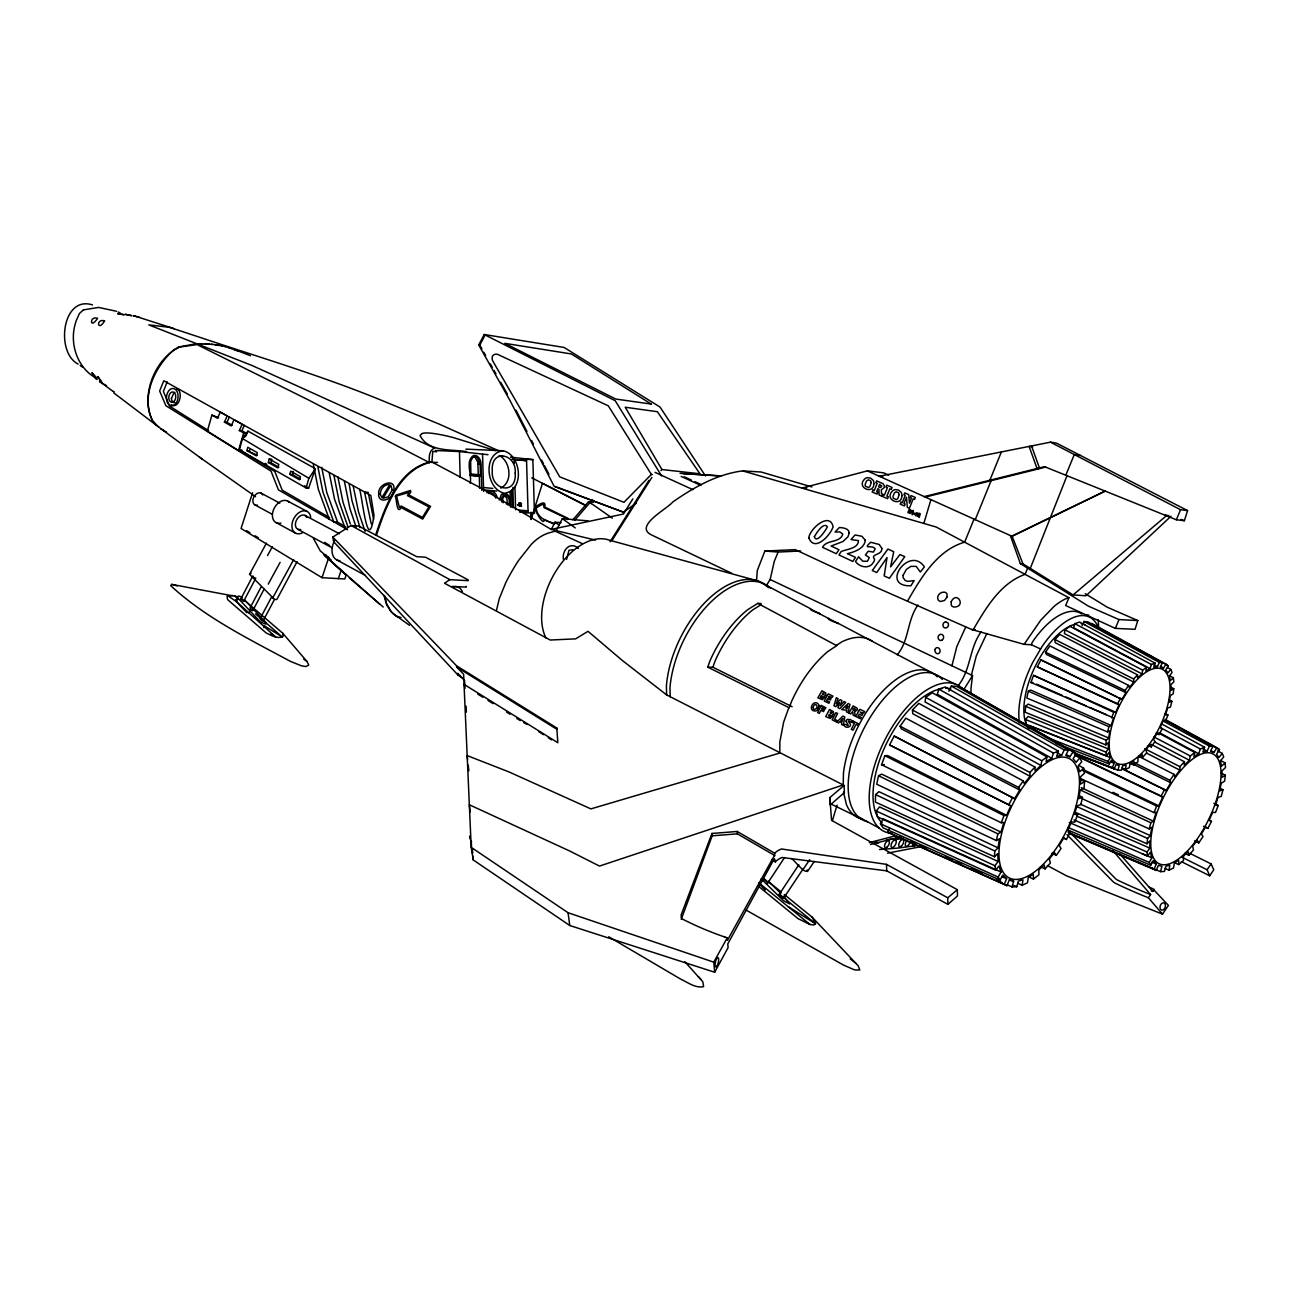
<?xml version="1.0" encoding="UTF-8"?>
<svg xmlns="http://www.w3.org/2000/svg" width="1290" height="1290" viewBox="0 0 1290 1290"><rect width="100%" height="100%" fill="white"/><g stroke="black" fill="none" stroke-linecap="round" stroke-linejoin="round"><path stroke-width="1.5" d="M779.805 752.618L779.837 741.879L783.643 722.142L788.851 707.613M1174.481 862.72L1178.689 864.574L1178.705 860.107L1174.335 862.994L1173.545 867.976L1169.014 870.169L1164.838 868.364M171.441 398.513L173.892 392.837A5.144 3.112 -69.7 0 1 174.795 392.386M1130.895 763.761L1133.829 764.954L1133.862 761.084L1130.056 763.374L1129.331 767.679L1125.38 769.34L1122.461 768.195M844.128 785.417L844.402 792.544L830.228 804.976L829.825 797.591L844.128 785.417L666.64 694.907L622.361 660.496L587.998 631.31L575.663 638.856L550.25 640.034L444.518 583.241L449.871 579.662L468.286 580.661A5.386 1.161 17.3 0 0 466.835 579.162L425.555 557.216L416.686 556.667L358.652 526.062L351.106 525.514L332.804 537.075L333.675 541.752L458.015 675.073L463.029 678.33M1138.78 756.359L1174.045 774.371L1174.803 776.774L1179.882 770.162L1179.963 766.695L1184.365 761.729L1151.309 744.394M1184.365 761.729L1184.301 765.196L1189.412 760.278L1190.331 755.988L1194.798 752.457L1158.694 733.139M994.461 856.77L994.8 850.997L998.073 847.885L878.925 791.673L875.587 794.592L875.378 802.041L994.461 856.77L997.734 853.658L998.121 861.494L994.913 865.751L995.719 870.25L877.571 816.876L876.249 811.007L879.49 806.943L998.121 861.494M884.392 574.566L884.327 576.05L889.407 578.259L904.774 556.651L899.904 554.571L890.584 566.89L893.728 551.749L887.923 549.04L872.298 570.503L876.749 572.567L887.052 557.522L884.392 574.55M998.073 847.885L999.411 838.823L996.348 840.58L876.732 784.256L878.522 775.725L881.699 774.129L1000.959 832.115L1003.894 822.488L1001.25 822.762L881.57 764.76L884.892 755.714L887.649 755.569L1006.587 815.312L1010.844 805.831L889.552 744.943L894.212 736.058L1014.569 798.72L1019.777 790.06L1018.649 787.464L900.081 726.238L905.822 718.159L1023.196 780.901L1024.308 783.514L1030.065 776.274L1029.888 772.484L1034.919 767.05L918.835 703.389L912.433 710L912.788 713.757L1030.065 776.274M499.278 500.069L501.407 494.505A7.127 4.644 83.2 0 1 505.954 494.925L506.938 496.07M1133.781 682.087L1055.139 642.646L1054.962 639.566L1059.816 634.454L1137.506 674.864L1133.7 678.991L1133.781 682.087L1129.395 687.635L1128.621 685.425L1049.915 645.903L1045.513 652.208L1125.154 690.472L1125.928 692.666L1121.929 699.357L1040.949 659.883L1037.289 666.865L1117.608 703.76L1119.043 704.888L1115.705 712.274L1033.58 675.347L1030.904 682.507L1113.56 717.901L1111.19 725.48L1030.71 690.086L1028.356 691.198L1026.792 698.003L1107.61 731.962L1109.916 730.785L1108.707 737.993L1028.146 704.098L1025.631 706.275L1025.244 712.274L1105.836 744.894L1108.304 742.621L1108.384 748.942L1105.933 752.118L1106.401 755.795L1026.356 724.319L1025.598 719.514L1028.065 716.434L1108.384 748.942M766.163 585.87L770.146 579.516L774.306 561.247L778.16 552.056L800.735 550.991M1079.811 778.999L1084.568 781.611L1084.068 787.964L1080.117 790.431L1078.779 798.607L1082.52 797.43L1080.778 804.638L1077.037 805.815L1074.377 814.361L1077.666 814.571L1074.764 822.182L1071.458 822.004L1067.701 830.373L1070.378 831.937L1066.443 839.468L1063.428 837.952M1105.836 744.894L1106.223 740.25L1108.707 737.993M531.093 512.162L530.609 517.306M531.867 512.582L531.206 519.144M1075.57 812.442L1147.052 843.773L1147.568 838.468L1150.358 835.63L1151.841 827.325L1149.277 828.922L1082.31 798.816M1170.611 687.054L1173.755 688.683L1173.239 693.794L1170.288 695.665L1169.127 702.195L1171.884 701.357L1170.449 707.097L1167.692 707.936L1165.531 714.725L1167.934 714.966L1165.612 720.997L1163.209 720.739L1160.226 727.334L1162.145 728.673L1159.065 734.574L1156.066 733.204M951.939 665.801L956.793 646.677L965.71 627.053M1220.759 772.839L1225.323 775.226L1224.645 781.079L1221.179 783.336L1219.743 790.818L1222.968 789.754L1221.243 796.381L1218.002 797.462L1215.438 805.299L1218.244 805.492L1215.519 812.49L1212.697 812.297L1209.214 819.989L1211.455 821.44L1207.859 828.341L1203.538 826.261M971.402 675.041L976.337 655.82L986.882 633.422M770.146 579.516L972.531 675.573L970.999 688.328A67.741 32.347 -64.6 0 0 971.096 694.278M925.672 697.358L925.059 701.953L1040.966 765.438L1041.772 760.761L1046.932 756.891L932.283 692.746L925.672 697.358L1041.772 760.761M1017.826 883.279L1022.18 885.263L1022.954 879.812L1018.39 881.022L1016.778 886.714L1012.005 886.956L1007.683 885.005M1064.992 629.826L1064.411 633.551L1142.005 673.896L1142.666 670.139L1146.552 667.253L1069.942 626.311L1064.992 629.826L1142.666 670.139M329.643 517.661L282.204 490.184L274.802 471.479L241.069 450.726L238.521 450.468L243.665 432.908L246.213 433.182L244.616 437.262M306.101 487.959L308.874 478.3L315.373 468.689L308.616 488.184L306.101 487.959L239.424 449.871L242.439 438.535L247.986 431.15L313.696 467.754M1169.014 870.169L1169.804 865.155L1165.95 866.235L1164.435 871.443L1160.452 871.637L1069.184 832.889M375.745 534.737C384.775 507.583 397.626 470.608 428.699 462.272L437.471 462.417M376.422 535.253C385.613 507.357 399.142 468.947 431.892 461.997L480.154 487.62L551.249 529.416L595.545 540.123M518.967 502.842C525.401 503.713 514.484 502.939 520.289 506.099M1125.38 769.34L1126.106 765.034L1122.719 765.776L1121.381 770.211L1117.882 770.146L1075.973 754.037M1046.932 756.891L1046.126 761.568L1051.721 758.294L1053.462 753.102L1058.38 751.135L945.199 686.957L938.862 689.166L937.298 694.262L1051.721 758.294M496.505 610.267L499.327 598.479L505.89 582.419A136.966 81.98 -62.7 0 1 518.499 560.569L531.335 544.332A42.844 26.348 -63 0 1 549.685 532.706L555.168 531.174L582.354 543.654M1146.552 667.253L1145.875 671.01L1150.051 668.639L1151.406 664.495L1155.066 663.108L1153.712 667.253L1157.404 666.656L1159.388 662.431L1162.435 662.689L1160.452 666.914L1163.515 668.123L1165.983 664.108L1091.759 623.457M566.568 559.376L568.954 550.33L572.825 549.75M1194.798 752.457L1193.879 756.73L1198.668 753.763L1200.393 749.006L1204.586 747.216L1161.403 723.787M996.348 840.58L997.88 833.856L1000.959 832.115M1107.61 731.962L1108.9 726.657L1111.19 725.48M246.954 450.581L247.761 447.275L257.226 452.613L256.404 455.918L246.954 450.581L257.178 455.193M249.47 450.823L249.712 449.839M269.239 458.966L268.368 462.513L277.898 467.947L278.801 464.4L269.239 458.966L271.755 459.224M278.834 467.286L270.884 462.755L271.593 459.869M289.847 474.317L290.685 471.173L300.393 476.671L299.522 479.832L289.847 474.317L292.378 474.559L300.425 479.154M292.378 474.559L293.201 471.398M1149.277 828.922L1150.841 822.762L1153.405 821.182L1156.227 812.378L1154.082 812.619L1079.907 778.241M1012.005 886.956L1013.634 881.247L1009.296 879.312M1160.452 871.637L1161.967 866.396L1158.356 865.332L1156.243 870.427L1069.636 833.663M923.833 523.434L930.912 499.698M1117.882 770.146L1119.236 765.696L1116.043 764.551L1114.173 768.856L1074.941 753.763M518.725 505.406L519.435 503.165M519.015 505.535L519.725 503.293M519.338 505.664L520.047 503.423M519.676 505.777L520.386 503.535M520.709 503.632L520.015 505.874L521.612 506.228L520.402 505.39M521.015 503.697L520.596 505.68M521.257 503.729L520.547 505.97L521.466 503.551M1155.066 663.108L1079.537 622.038L1074.844 623.65L1073.57 627.73L1150.051 668.639M1085.229 593.69L1107.433 607.3L1137.796 620.554L1135.055 629.294L1115.35 628.391L1065.669 605.542L1068.91 597.705L936.185 527.029L742.669 470.898C716.901 474.14 693.649 487.459 672.687 502.052C667.349 508.841 633.422 526.159 651.514 534.931L731.511 573.195M531.061 519.548L542.461 483.347L586.176 505.954M924.14 496.618L1044.513 466.657L1176.367 519.773L1184.381 520.709L1187.574 510.582L1056.365 443.067L1050.463 442.164L879.232 476.252L882.844 476.687M252.614 492.699L241.053 528.481L322.032 577.694L344.833 578.968L346.059 575.308M322.032 577.694L328.773 557.361M338.335 578.71L341.399 569.519M1058.38 751.135L1056.639 756.327L1061.638 755.327L1064.218 749.974L1068.346 750.103L1065.782 755.44L1069.958 756.73L1073.199 751.619L1076.312 753.715L1073.087 758.794L1076.118 762.342L1079.827 757.843L1075.005 755.101M757.778 603.365L836.71 645.661L828.083 651.337A82.673 42.86 -63.2 0 0 791.351 701.953L789.254 707.807L707.742 667.124L709.935 660.915A84.221 45.876 -63.2 0 1 747.829 609.59L757.778 603.365L761.1 603.526M707.742 667.124L712.886 667.22L715.063 661.028A84.011 45.65 -63.2 0 1 752.844 609.831L761.1 604.655M1204.586 747.216L1202.861 751.973L1207.085 751.054L1209.504 746.168L1212.955 746.297L1210.536 751.167L1213.987 752.36L1216.954 747.7L1164.918 719.288M1001.25 822.762L1003.959 815.57L1006.587 815.312M724.916 937.072L727.238 937.862L727.447 940.265L772.904 858.221A18.995 12.916 -0.2 0 1 774.371 856.157L774.71 853.238L737.219 831.47L711.967 833.453L681.233 914.626L681.152 917.367A5.74 4.015 -2.5 0 0 683.184 919.448A279.14 181.084 0.6 0 0 724.916 937.072M711.967 833.453L712.177 835.807L681.249 919.319M1111.625 717.933L1113.77 712.306L1115.705 712.274M1154.082 812.619L1156.63 806.04L1158.759 805.831L1162.677 797.156L1161.161 796.027L1074.586 754.602M1001.379 451.935L989.849 480.267L991.123 480.67L975.272 519.628L973.982 519.241L964.662 542.171C937.153 550.072 920.979 577.872 907.483 601.204M1156.243 870.427L1154.115 869.121L1156.227 864.01L1153.244 860.591L1150.712 865.235L1068.168 830.131M1115.35 628.391L1119.011 619.571L1137.796 620.554M1176.367 519.773L1180.56 509.727L1187.574 510.582M1013.634 881.247L1009.248 880.135L1006.91 885.698L1004.281 884.295L1006.619 878.716L1002.862 875.007L999.992 880.102L883.086 827.777L880.457 823.778L883.311 818.892L1001.04 872.008L998.17 877.103L999.992 880.102M1006.91 885.698L891.503 834.066L887.826 832.115L889.342 828.519M218.639 417.734L211.915 415.09L207.335 431.15L238.521 450.468M243.665 432.908L239.343 430.489L242.149 424.297L234.006 419.766L231.216 425.942L224.412 422.12L227.185 415.96L220.267 412.107L217.494 418.234L211.915 415.09M224.412 422.12L226.943 422.41L229.394 416.912M239.343 430.489L241.875 430.763L244.31 425.329M245.906 435.956L247.986 431.15M1114.173 768.856L1112.303 767.582L1114.173 763.277L1111.512 760.084L1109.271 763.954L1055.736 743.282M1040.627 648.983L1031.323 644.726L1024.067 644.355L971.693 629.504L876.571 587.579L795.253 549.653L764.889 551.04L757.311 570.454L756.488 581.306M1082.133 625.65L1084.052 621.49L1088.002 621.925L1159.307 660.996M948.892 691.263L951.327 686.07L956.745 686.409L1068.346 750.103M167.216 381.824L163.395 391.434L169.603 406.14L208.609 430.634M551.362 529.271L555.023 522.176L560.973 522.676M556.28 530.384L562.343 518.677L588.095 520.854M506.293 504.116L506.793 503.148A4.725 3.096 83.2 0 0 506.647 498.327L505.39 496.44A5.176 3.37 83.2 0 0 503.713 495.65M509.324 505.599L510.308 499.294L508.083 495.054A7.127 4.644 83.2 0 0 503.519 494.634L501.504 498.488L501.616 501.939M1117.608 703.76L1120.51 698.212M1161.161 796.027L1164.564 789.512L1121.752 768.292M1161 788.174L1166.079 790.657L1170.756 782.756L1169.998 780.353L1134.426 762.745M243.1 600.156L243.649 601.398L240.795 599.028L252.824 575.921L253.485 577.017M243.794 601.027L255.791 578.162M1008.877 804.621L1012.602 797.478M249.97 608.122L261.08 586.998M836.726 722.061L837.436 720.707L834.582 719.288L837.629 713.499L835.92 712.66L832.147 719.804L838.532 722.964L839.726 721.707L841.886 722.787L841.532 724.464L843.321 725.335L844.773 717.014L842.886 716.095L836.807 722.11M973.095 629.907C985.737 608.332 1000.314 583.112 1025.115 574.34L1027.63 568.181L1030.275 568.39L1067.04 475.655L1065.798 475.22L1074.296 454.531L1080.407 455.435M252.921 610.38L264.047 589.24M260.257 618.41L271.448 597.238M263.225 620.667L274.431 599.511L276.866 599.463L297.071 561.666M555.264 486.524L624.134 512.436L554.184 486.411L510.324 401.125L478.703 344.93L484.234 334.513L564.053 347.445L660.045 407.06L705.485 475.946M481.928 348.881L479.783 345.107L484.572 336.11M274.496 599.382L249.55 574.308L266.45 543.122M246.874 612.766L236.36 601.591L238.134 598.318C235.699 594.674 241.23 596.206 242.472 597.899M267.546 555.555L272.303 546.799M249.099 613.089L250.728 608.38M268.239 584.096L280.107 562.375M332.804 537.075L456.563 665.801L556.796 728.012L557.828 742.718L464.029 684.345L471.221 847.369L473.22 859.93L569.777 925.511L714.676 972.241L728.092 947.634L727.77 943.941L773.097 860.881A18.979 12.932 -2.3 0 1 774.548 858.785L775.322 861.881L771.92 859.962M272.48 598.302L293.636 559.699M1150.712 865.235L1149.309 862.462L1151.857 857.802L1150.325 852.271L1147.552 856.141L1142.053 853.754M714.676 972.241L713.757 962.163L727.238 937.862M1024.018 644.436L1040.675 620.264L1054.043 606.445A70.837 32.992 -64.8 0 1 1065.992 598.673L1068.91 597.705M1109.271 763.954L1108.013 761.439L1110.271 757.569L1108.868 752.618L1106.401 755.795M981.061 631.923C969.032 648.418 970.967 670.639 957.664 686.248M1028.968 728.753L1030.468 726.222L1110.271 757.569M917.916 605.026C907.047 620.135 909.24 640.501 897.292 654.788M972.531 675.573L963.936 689.376M791.496 858.543C793.157 858.769 806.089 876.039 807.137 869.944M1165.983 664.108L1168.24 665.914L1165.773 669.913L1167.934 672.896L1170.739 669.365L1167.563 667.639M632.826 498.891L623.425 514.033L551.249 529.416M648.935 480.364L610.057 541.8M651.885 477.397L612.008 540.494M574.647 520.37L592.545 499.601M1216.954 747.7L1219.485 749.619L1216.518 754.279L1218.921 757.536L1222.275 753.408L1217.647 750.909M534.769 507.147C534.076 509.211 544.025 527.546 544.316 519.499L553.845 524.03M767.26 883.795L784.562 857.544M803.267 868.621L783.578 898.275L782.369 897.824L779.192 894.405L798.832 864.751M1194.492 840.935L1198.765 842.918L1203.006 836.565L1201.458 833.937L1205.618 826.89L1207.859 828.341M1169.998 780.353L1174.045 774.371M802.993 869.589L809.717 859.656M807.443 871.556L814.216 861.575M1211.084 863.897L1213.777 869.734L1209.681 875.781L1207.118 869.75L1211.084 863.897L1189.751 853.303M1148.277 745.652L1151.244 746.958L1154.905 741.573L1153.582 739.235L1157.146 733.252L1159.065 734.574M1047.303 865.542L1066.54 875.829L1162.484 914.142L1168.418 905.419L1152.68 888.633A254.646 68.402 35.2 0 1 1149.374 887.198M1051.882 853.19L1056.333 855.383L1061.073 848.449L1059.171 845.595L1063.766 837.919L1066.443 839.468M1162.484 914.142L1148.406 897.792L1150.599 894.583L1112.819 850.61M1151.261 890.713L1152.792 891.374L1154.211 889.278M1125.154 690.472L1128.621 685.425M1018.649 787.464L1023.196 780.901M1147.552 856.141L1147.068 852.013L1149.841 848.127L1149.841 840.935L1147.052 843.773M593.577 502.229L588.53 501.762L572.792 519.886M995.719 870.25L998.928 866.009L1001.04 872.008M236.989 596.641L171.699 584.386L170.715 585.66C205.497 617.829 249.035 639.034 290.379 661.351L301.602 665.882L305.827 666.511L308.745 665.14L306.956 661.431L282.752 633.229L244.181 600.076M536.237 507.712C536.624 518.032 547.75 522.031 555.2 523.466M1184.591 853.351L1188.832 855.27L1193.476 849.917L1192.686 846.256L1197.217 840.29L1198.765 842.918M1139.683 756.069L1142.634 757.311L1146.665 752.844L1146.004 749.635L1149.922 744.62L1151.244 746.958M1042.159 867.493L1045.11 868.896L1050.366 863.042L1049.334 859.059L1054.414 852.545L1056.333 855.383M775.322 861.881L775.419 861.768A19.366 13.222 -2.3 0 1 781.998 857.479L886.714 870.847L947.892 904.355L957.454 896.002L957.341 889.681L831.566 820.375L829.825 797.591M507.744 504.954L508.905 503.293A4.741 3.096 83.2 0 0 508.76 498.456L507.502 496.569A5.176 3.37 83.2 0 0 504.197 496.263L503.035 497.924A4.741 3.096 83.2 0 0 503.165 502.778M774.71 853.238L774.806 853.125A19.431 13.19 -0.2 0 1 781.418 848.981L886.472 864.365L947.763 897.808L947.892 904.355M487.007 492.877C490.474 487.878 496.779 492.957 497.053 497.65M660.98 470.528L661.931 469.544L699.954 473.785L657.352 411.704L625.231 407.237L661.931 469.544M651.369 474.43L623.941 502.31L559.731 476.849L492.732 360.926A7.692 6.514 -46.3 0 1 492.506 356.04A4.402 3.725 -46.5 0 1 497.714 354.411L608.3 405.818L651.369 474.43L652.418 474.543M421.653 433.908L420.056 435.488C428.506 452.306 451.065 449.113 466.625 451.613M1170.998 516.21L1085.986 595.754L1073.103 594.932L1022.938 563.843L1020.358 563.633L1010.425 535.785L1012.166 536.301L1105.304 491.038L1011.699 536.156L867.364 470.866L802.396 487.975L806.718 487.926M1170.159 676.089L1173.384 677.798L1170.401 680.604L1169.304 676.008L1172.094 672.493L1170.739 669.365M1220.421 760.374L1225.097 762.874L1221.582 766.163L1220.405 761.003L1223.742 756.891L1222.275 753.408M1078.811 765.405L1083.681 768.147L1079.73 771.743L1078.069 766.131L1081.778 761.632L1079.827 757.843M1073.103 594.932L1166.466 515.678L1164.838 515.129L1168.869 515.597M947.763 897.808L957.341 889.681M232.49 595.448L227.04 596.335L227.556 599.576L266.175 632.955C271.142 635.277 277.721 639.437 283.091 636.389L282.752 633.229M1178.689 864.574L1183.43 860.64L1183.462 856.173L1188.042 851.61L1188.832 855.27M779.192 894.405L780.95 895.26M1029.081 877.055L1033.467 879.087L1038.934 874.765L1038.805 869.912L1044.062 864.929L1045.11 868.896M763.728 878.877L767.856 882.892L767.437 881.828M1133.829 764.954L1137.941 761.745L1137.99 757.875L1141.973 754.102L1142.634 757.311M1040.966 765.438L1035.096 770.823L1034.919 767.05M1142.005 673.896L1137.57 677.96L1137.506 674.864M263.886 627.633L263.773 625.424L282.317 637.018L262.499 619.797M623.07 512.34L636.212 503.213M174.021 349.622C155.445 366.005 140.965 395.046 151.898 419.379M836.323 645.452L841.854 641.823A82.673 42.876 -63.2 0 1 872.169 641.066M1225.323 775.226L1221.84 777.483L1221.985 770.872L1225.5 767.582L1225.097 762.874M1173.755 688.683L1170.804 690.553L1170.836 684.748L1173.803 681.959L1173.384 677.798M1084.568 781.611L1080.617 784.078L1080.456 776.87L1084.406 773.258L1083.681 768.147M174.102 349.574L178.23 347.558M538.059 506.728L543.348 503.922L544.074 507.696L567.116 518.58L567.132 519.612M536.43 507.599L537.64 506.954M500.875 488.072C512.856 482.105 510.598 462.175 499.94 455.854M535.108 506.954C538.623 505.051 546.267 498.924 544.832 507.035L568.132 518.451M528.207 512.194L525.74 512.727L522.353 511.163M83.398 309.906L79.432 313.47L76.029 321.178A51.632 36.41 62.6 0 0 75.691 322.339A56.244 39.651 62.7 0 0 75.352 323.58C69.37 343.108 76.997 367.15 95.105 377.535M1022.18 885.263L1027.485 882.844L1028.259 877.41L1033.322 874.233L1033.467 879.087M895.437 840.467L895.857 840.29A4.176 2.016 -62.3 0 1 893.615 846.966A4.176 2.016 -62.3 0 1 891.374 843.902A4.176 2.016 -62.3 0 1 895.937 840.37M818.65 613.008L820.182 614.056L810.346 608.912A5.499 0.984 21.3 0 0 812.394 610.638A5.499 0.984 21.3 0 0 817.505 612.685L838.323 623.602L836.758 622.699A5.531 0.984 21.4 0 1 830.454 620.361A5.531 0.984 21.4 0 1 828.664 618.442L828.954 618.442M83.415 309.906L98.556 307.423L116.439 311.261M177.681 347.333L202.482 343.833M178.73 346.994L180.423 346.945M179.294 347.22C155.171 358.507 140.255 395.417 152.059 419.637M780.337 752.892L590.901 808.894L509.002 771.936L467.174 755.585L467.593 759.391M898.163 839.161L900.501 838.29L893.986 839.468M870.524 844.434L901.13 836.694M925.446 497.021L1045.755 467.077L1044.513 466.657M179.778 346.752L195.032 343.978L209.206 344.091M886.359 840L893.196 838.774M893.809 840.225L895.341 839.887M900.565 839L903.581 838.339M240.875 598.899L241.988 599.253M919.577 846.933L887.52 853.158M876.894 841.773L875.136 842.015M915.981 845.627L899.823 847.852A52.406 4.08 -11.3 0 1 894.663 848.352L879.49 849.513M236.57 599.205L235.683 599.866L236.36 601.591L275.641 636.921L271.013 633.761M452.516 586.966L455.66 586.579A17.06 10.836 -61.7 0 1 462.304 591.642M503.197 450.774C482.525 453 485.846 489.426 504.422 493.199C524.837 490.635 521.515 454.822 503.197 450.774L465.884 449.13M712.177 835.807L737.412 833.84L774.871 855.609M742.669 470.898L761.1 471.995L811.91 486.943M874.668 843.241L878.683 842.951M895.566 837.178L901.565 836.758M881.57 764.76L884.343 764.599M1030.904 682.507L1032.919 682.523M204.965 343.672L212.495 344.462M134.434 315.921L174.118 328.692M971.693 629.504L975.288 629.665M435.44 450.484L459.466 451.565L487.975 454.693M522.901 459.143L532.851 459.611L534.463 513.372L519.628 512.098M525.933 510.695L528.045 510.824L526.562 460.724L512.033 459.272M478.01 464.094L480.138 464.19L480.428 474.881L478.316 474.768L477.8 462.207L475.446 457.789A7.369 4.87 82.4 0 0 473.043 456.612M452.29 586.402L466.271 587.127A5.386 1.177 17.3 0 0 465.996 586.353M469.721 475.284L481.428 476.349L469.915 475.204M1084.858 614.927L1088.824 615.137M683.071 473.656L721.175 475.946L680.088 473.333M345.768 526.852L337.593 522.192L333.788 521.902L322.935 492.103L317.904 466.883M764.889 551.04L778.16 552.056M518.822 510.082L528.045 510.824M368.327 492.409L364.538 492.087L371.262 523.901M485.185 490.023L496.682 491.103M483.492 487.523L492.861 488.41M268.368 462.513L270.884 462.755M239.424 449.871L241.939 450.113M470.64 473.994L480.428 474.881M211.576 344.204L218.994 345.365M526.562 460.724L514.146 459.369L514.259 463.255M436.697 451.79L432.779 451.371L431.892 461.997M498.94 455.886L502.842 456.321M510.647 457.176L532.851 459.611M251.082 573.292L249.55 574.308M215.124 344.753L222.203 345.93M867.364 470.866L883.65 472.866L888.729 475.155M1032.661 446.937L1029.114 446.421L1037.031 468.512L1038.466 468.899M478.703 344.93L479.783 345.107M221.574 345.704L225.347 346.639M519.096 505.083L517.484 504.729L519.757 505.954M399.739 617.297L401.013 617.587M139.562 317.388L133.37 315.695L134.676 316.115M400.432 617.765L396.433 616.104M171.699 584.386L177.23 585.886M1040.853 468.302L1039.418 467.915L1031.532 445.937M758.101 581.016L608.799 539.994A60.549 36.378 -63 0 0 556.522 570.18A60.549 36.378 -63 0 0 546.089 638.195M224.718 346.413L231.7 348.574M1031.323 644.726L1032.322 642.162A68.515 31.863 -64.6 0 1 1081.778 613.976M198.289 345.22L308.794 400.126L429.473 462.642C428.812 457.628 428.941 449.984 434.714 448.098L251.969 365.473L148.818 324.887L169.458 327.305L200.917 337.69C262.37 358.249 324.596 376.712 384.565 401.577L439.051 424.039L497.875 450.42M176.537 388.887C184.196 391.225 178.762 410.188 171.248 404.576M227.814 347.268L234.667 349.735M113.31 391.467L114.294 391.805M471.221 847.369L568.051 912.723L713.757 962.163M495.683 450.678L453.209 437.552A39.232 6.16 16.4 0 0 421.556 433.892M1110.206 761.745L1114.173 763.277M237.408 350.686L250.518 355.75M1112.303 767.582L1072.699 752.28M92.493 304.924C62.017 295.007 55.277 352.541 78.142 364.103M1108.013 761.439L1044.884 736.574M1150.599 894.583L1149.035 893.954A254.646 74.24 34.7 0 1 1118.108 880.377A4.644 1.242 34.2 0 1 1116.011 879.151L1070.555 832.905M1148.406 897.792L1146.858 897.163A254.743 73.901 34.7 0 1 1115.931 883.553A4.708 1.258 34.3 0 1 1113.415 882.021L1066.943 834.662M1105.933 752.118L1025.598 719.514M1181.092 519.386L1184.381 520.709M1106.223 740.25L1025.631 706.275M1152.002 862.22L1156.227 864.01M1154.115 869.121L1068.217 832.55M1151.857 857.802L1069.233 822.472M1149.309 862.462L1068.136 827.487M1108.9 726.657L1028.356 691.198M578.355 548.347C569.729 540.687 561.618 551.088 563.488 559.618M1149.841 848.127L1076.747 816.119M1147.068 852.013L1073.957 819.892M1119.011 619.571L1088.47 606.187L1020.358 563.633M1036.596 684.135L1062.251 695.375M1065.927 696.987L1071.426 699.39M1075.086 701.002L1086.083 705.824M1089.76 707.42L1106.256 714.66M1150.358 835.63L1080.714 804.299M1147.568 838.468L1076.054 806.202M233.796 349.413L237.553 351.041M1002.201 876.732L1006.619 878.716M910.176 841.402L915.69 843.87M919.367 845.514L926.72 848.804M945.119 857.044L952.488 860.333M956.164 861.978L961.679 864.445M970.886 868.557L981.932 873.491M996.638 880.07L1002.169 882.537M1113.77 712.306L1033.58 675.347M1013.892 885.424L1016.778 886.714M887.826 832.115L1004.281 884.295M998.17 877.103L880.457 823.778M684.2 476.8L691.359 480.057M694.939 481.686L700.309 484.121M681.185 476.462L700.889 485.427M655.03 472.35L692.794 489.62M1153.405 821.182L1081.23 787.69M1150.841 822.762L1080.407 790.028M994.913 865.751L876.249 811.007M120.18 312.938L118.116 311.97M1112.947 792.318L1118.382 794.834M994.8 850.997L875.587 794.592M1118.382 697.697L1121.929 699.357M1158.759 805.831L1083.229 769.566M1156.63 806.04L1082.826 770.582M1119.043 704.888L1037.289 666.865M1164.902 713.531L1167.934 714.966M1076.215 755.763L1162.677 797.156M1208.569 820.053L1211.455 821.44M997.88 833.856L878.522 775.725M933.492 673.654L954.745 683.845M1116.576 696.81L1040.949 659.883M166.571 432.15L163.282 430.231M829.938 803.509L862.349 819.215A81.464 40.571 -63.2 0 1 846.401 804.492L843.499 792.092L844.402 792.544M1125.928 692.666L1046.383 654.417L1045.513 652.208M1003.959 815.57L884.892 755.714M1213.858 803.331L1218.244 805.492M1131.652 763.374L1170.756 782.756M531.77 477.864L585.789 505.309M1168.805 699.809L1171.884 701.357M1123.316 769.453L1159.21 787.287M1181.914 857.205L1207.118 869.75M1054.962 639.566L1133.7 678.991M1181.318 861.623L1209.681 875.781M712.886 667.22L792.108 706.71M1067.362 830.421L1070.378 831.937M484.234 334.513L615.217 400.722L661.544 475.865M1014.569 798.72L894.212 736.058M1144.778 748.732L1179.963 766.695M1220.001 788.238L1222.968 789.754M1146.552 753.102L1179.882 770.162M1010.844 805.831L889.552 744.943M1050.463 442.164L1180.56 509.727M1074.618 812.99L1077.666 814.571M1153.841 736.88L1190.331 755.988M1154.744 742.056L1189.412 760.278M1019.777 790.06L901.388 728.882L900.081 726.238M761.535 582.838L810.636 608.767M837.129 622.764L928.316 670.913M912.433 710L1029.888 772.484M287.428 500.972L306.972 511.372M1074.844 623.65L1151.406 664.495M304.924 515.387L339.367 533.754M1160.903 727.882L1200.393 749.006M1159.226 732.607L1198.668 753.763M1079.408 795.769L1082.52 797.43M113.052 391.354L99.459 381.437L102.12 383.114M261.064 493.135L279.817 503.148M858.269 816.828L879.07 827.97M255.017 504.971L272.029 514.162M297.845 529.287L332.175 547.847M1162.903 720.9L1209.504 746.168M276.334 522.724L295.797 533.286M1084.052 621.49L1159.388 662.431M1166.112 720.546L1180.06 728.14M1183.543 730.043L1219.485 749.619M1212.955 746.297L1166.079 720.707M337.061 560.053L365.312 575.421M1165.096 664.189L1168.24 665.914M1094.742 625.795L1163.338 663.221M1210.939 750.699L1213.987 752.36M1202.554 748.587L1207.085 751.054M1160.355 666.398L1163.515 668.123M1154.292 664.947L1157.404 666.656M351.106 525.514L449.871 579.662M938.862 689.166L1053.462 753.102M241.875 430.763L246.213 433.182M226.943 422.41L232.055 425.265M242.439 438.535L308.874 478.3M163.991 430.715L160.782 428.619M951.327 686.07L1064.218 749.974M746.055 910.079L843.789 965.226L854.448 969.854L859.785 970.048L858.205 965.775L812.12 917.158L784.288 894.518M523.659 722.529L527.062 724.464M1073.199 751.619L961.921 688.15L1071.539 750.99M1073.135 751.893L1076.312 753.715M1056.913 752.618L1061.638 755.327M347.542 529.755L278.43 489.861L271.013 471.124L165.862 405.705L159.654 390.999L163.766 380.76L370.811 495.473L374.019 515.484C368.101 555.313 362.538 499.601 359.717 489.474M254.952 578.146L253.824 577.356M261.386 618.878C258.194 617.329 263.192 622.78 263.015 620.442M1066.782 754.908L1069.958 756.73M304.359 485.75L308.616 488.184M265.256 463.368L266.772 464.239M82.608 367.118L80.174 365.57M330.982 559.796L320.259 550.894L313.276 538.14M608.719 936.766L680.427 978.965C687.57 982.287 695.391 988.43 703.614 986.64L702.873 981.851L684.748 961.582M106.554 385.678L103.845 384.114M395.433 615.507L397.062 616.556M246.535 530.658L249.938 532.689M255.033 535.753L258.435 537.801M456.563 665.801L456.773 667.107L556.974 729.35L556.796 728.012M477.8 694.117L482.895 697.293M487.991 700.47L493.086 703.647M506.664 712.112L510.05 714.225M516.838 718.466L520.241 720.578M788.351 906.725L815.57 923.801L813.813 924.995L809.927 924.446L798.091 918.674L757.81 885.73M764.357 879.103L765.373 879.812M538.639 731.543L543.477 734.671M548.315 737.799L551.556 739.88M113.794 392.918L161.476 429.119M324.725 542.348L329.74 545.589M850.175 958.857L856.173 963.549M805.041 921.205L809.927 924.446L758.826 882.763M511.34 456.805L513.549 458.531M255.533 496.65L199.547 457.208M227.798 595.69L236.36 601.591M590.481 502.906L612.347 518.161M409.494 625.295L392.837 613.411M588.53 501.762L591.207 503.616M303.763 659.19L306.956 661.431M562.343 518.677L575.227 527.916M555.023 522.176L559.038 525.062M395.208 615.282L391.225 611.815M383.227 607.026L349.364 577.888M161.202 428.957L202.256 459.192M159.041 427.345L153.526 422.233M1164.564 789.512L1166.079 790.657M768.84 881.957L781.208 892.003M782.982 897.082L815.57 923.801L812.12 917.158M250.889 609.815L252.775 610.75L252.195 609.509M156.703 425.41L151.607 419.331M379.792 604.252L325.274 555.99M234.651 595.916L237.634 598.479M255.517 613.895L259.983 617.749M323.5 554.426L346.252 575.227L324.37 555.151M765.938 880.296L767.002 881.328M781.514 895.744L782.595 896.792M768.308 881.247L780.869 893.502M783.675 896.227L789.754 903.984L783.562 900.743L761.197 878.893M761.116 885.908L765.309 890.003M456.773 667.107L463.578 674.17L464.223 685.651L464.029 684.345M698.358 976.611L700.986 979.384M244.519 599.866L265.579 622.151L265.998 624.134L260.499 622.038L238.134 598.318M390.418 610.944L392.628 613.105M1119.865 853.996L1152.792 891.374M390.386 610.46L386.419 603.156L384.63 595.641M783.03 897.292L783.578 898.275M391.08 611.412L386.678 604.978L383.952 595.222M326.128 554.942L326.757 556.006M483.798 352.202L485.653 355.54M490.329 363.844L492.2 367.166M494.07 370.488L495.957 373.842M500.697 382.243L507.309 394.014M544.412 465.48L548.943 474.252M515.984 410.188L526.997 431.602M531.577 440.519L533.415 444.082M541.655 460.127L543.493 463.707M348.155 527.336L339.254 502.084L333.949 475.542M345.236 528.432L334.545 499.198L329.24 472.995M329.337 519.37L318.308 489.265L313.341 464.352M337.593 522.192L326.741 492.425L321.71 467.351M1022.938 563.843L1012.166 536.301M356.121 527.029L349.913 508.599L344.349 481.17M365.07 531.351L358.491 511.824L353.121 485.653M359.991 527.658L351.993 500.697L349.122 483.75M350.348 523.95L343.059 502.391L337.835 476.719M373.6 519.16L368.569 494.28M471.527 841.902L471.253 840.967L471.543 846.885M458.015 675.073L457.74 673.299L464.561 680.604L465.029 688.392M568.051 912.723L569.777 925.511M471.721 848.498L472.575 853.27L472.446 848.917M480.138 464.19L477.574 457.885A7.385 4.87 82.4 0 0 472.785 457.37L470.673 461.32L470.85 473.914M468.222 765.099L468.851 770.807M470.173 812.378L469.334 804.766L569.777 851.045L599.495 866.074L843.225 784.965L843.45 773.242A81.464 40.571 -63.2 0 1 883.279 690.585A81.464 40.571 -63.2 0 1 937.185 676.766M1098.177 619.764L1098.709 628.375M469.625 836.146L469.85 838.823M737.219 831.47L737.412 833.84M466.093 706.146L466.367 712.193M473.043 856.125L473.22 859.93M886.472 864.365L886.714 870.847M514.936 486.507L515.629 509.76M512.856 487.475L513.436 507.599M511.598 490.2L512.114 507.599M510.082 492.361L510.518 507.147M482.557 454.096L483.605 491.442M481.815 490.345L481.089 464.207C481.025 460.207 478.364 454.66 473.64 455.435C464.69 461.143 472.35 475.01 470.141 483.25M479.3 476.236L479.638 488.233M459.466 451.565L460.175 477.332M666.64 694.907L666.398 685.957A84.834 47.117 -63.2 0 1 707.775 599.753A84.834 47.117 -63.2 0 1 768.453 587.708M670.203 696.729L669.978 687.715A84.769 46.972 -63.2 0 1 710.306 602.575A84.769 46.972 -63.2 0 1 770.582 588.256M488.991 493.538A6.934 4.563 83.1 0 1 493.457 493.941L495.166 496.473A6.337 4.16 83.1 0 1 495.65 498.069M869.299 842.644A712.177 45.989 -11.7 0 1 894.792 836.017M867.589 821.746A81.367 40.377 -63.2 0 1 864.784 726.851A81.367 40.377 -63.2 0 1 942.329 679.475M1098.532 628.069A68.709 31.734 -64.6 0 0 1042.03 646.58L1032.887 662.157A68.709 31.734 -64.6 0 0 1019.423 722.771M832.485 820.488A270.884 126.726 -63.3 0 1 837.113 805.137M339.899 560.747A16.415 11.013 -61.5 0 1 334.497 540.703M257.532 505.164A6.66 4.66 -61.4 0 1 252.872 501.326A6.66 4.66 -61.4 0 1 256.758 493.699A6.66 4.66 -61.4 0 1 262.757 494.925M302.828 532.609A12.303 8.433 -61.5 0 1 292.008 527.529A12.303 8.433 -61.5 0 1 299.925 512.017A12.303 8.433 -61.5 0 1 310.713 517.145M300.731 529.481A7.804 5.353 -61.5 0 1 295.394 525.046A7.804 5.353 -61.5 0 1 299.941 516.097A7.804 5.353 -61.5 0 1 306.875 517.467M280.897 523.063A12.207 8.45 -61.4 0 1 273.544 509.663A12.207 8.45 -61.4 0 1 289.202 502.294M915.852 844.692A4.128 1.967 -62.4 0 1 913.352 845.837A4.128 1.967 -62.4 0 1 912.723 843.289M910.176 841.612A3.967 1.903 -62.4 0 1 907.515 845.918A3.967 1.903 -62.4 0 1 905.274 844.902A3.967 1.903 -62.4 0 1 907.16 840.242M891.922 833.356A81.883 40.054 -63.2 0 1 884.456 740.799A81.883 40.054 -63.2 0 1 963.501 689.634M882.134 822.956A75.997 37.168 -63.2 0 1 884.327 748.119A75.997 37.168 -63.2 0 1 941.99 688.57M945.651 688.263A75.997 37.168 -63.2 0 1 950.778 688.796M1027.743 727.592A60.146 27.783 -64.6 0 1 1034.209 668.494A60.146 27.783 -64.6 0 1 1075.667 624.102M1081.31 623.747A60.146 27.783 -64.6 0 1 1084.906 624.618M328.402 557.248A4.531 3.209 85.8 0 1 327.531 556.78M174.779 402.512A5.273 2.999 -85.5 0 1 171.425 398.513M916.029 513.226C913.626 520.031 921.27 511.259 916.029 513.226M380.292 494.263L381.888 497.65L389.709 484.653C384.501 483.653 380.115 489.394 380.292 494.247M378.663 493.344C377.599 505.1 393.402 499.504 393.676 490.877C396.756 477.236 377.938 483.363 378.663 493.344M865.316 540.268C864.365 548.653 854.48 551.943 847.433 553.652L855.447 557.377L852.835 561.44L838.952 554.958L841.209 551.475C846.74 549.218 858.608 548.443 858.447 540.623L851.045 539.526L854.996 534.963L861.93 536.285L865.316 540.268M899.194 494.554L897.905 498.375A3.37 2.886 -71.8 0 1 896.276 499.553L893.357 498.279A3.515 3.015 -71.8 0 1 893.035 496.279L894.309 493.151A3.306 2.838 -71.7 0 1 896.486 491.845L898.55 492.748L899.194 494.554M871.234 482.541L869.96 486.33A3.338 2.838 -71.8 0 1 868.364 487.507L865.493 486.266A3.499 2.967 -71.8 0 1 865.187 484.282L866.429 481.186A3.273 2.79 -71.8 0 1 868.589 479.88L870.605 480.767L871.234 482.541M849.191 532.915L847.998 536.721L843.08 541.461L831.147 546.025L838.968 549.701L836.291 553.732L822.569 547.331C826.197 539.413 840.129 543.3 842.789 534.108L839.855 531.932L835.098 532.028L839.338 527.529C842.757 527.675 849.159 528.384 849.191 532.915M808.814 537.753C814.264 552.572 830.196 535.721 833.098 526.755C829.857 511.34 809.798 528.674 808.814 537.753M846.046 721.191C851.061 730.156 845.772 722.19 843.854 725.061C845.563 729.431 853.577 726.528 849.32 722.787C845.579 717.901 854.028 725.254 852.029 720.788A8.143 7.24 -59.6 0 0 850.368 719.626L847.465 719.401A2.08 1.854 -59.3 0 0 846.321 720.465L846.046 721.191M515.21 473.14C516.838 495.908 490.555 490.281 492.28 470.785C490.684 448.017 516.935 453.693 515.21 473.14M392.241 489.99L388.258 496.86L383.065 498.295L390.902 485.266L392.241 489.99M832.598 716.095L830.228 718.449L825.729 716.611L829.486 709.484L833.324 711.564L833.614 713.612A1.822 1.613 -59.3 0 1 832.389 714.628L832.598 716.095M913.578 513.21C911.224 516.581 912.562 513.807 912.03 512.001C913.594 508.857 913.191 510.937 913.578 513.21M824.745 697.31L822.375 699.664L817.908 697.858L821.924 690.763L825.729 692.811L825.81 694.697A1.822 1.596 -58.7 0 1 824.52 695.858L824.745 697.31M819.086 706.098L817.409 709.952A3.612 3.177 -59.5 0 1 814.7 711.016C807.443 710.371 813.587 698.745 818.344 704.114A3.499 3.08 -59.5 0 1 819.086 706.098M822.875 696.874L822.149 697.971L820.375 697.438L821.214 695.6L822.875 696.874M830.728 715.644C828.664 719.401 827.583 712.048 830.728 715.644M97.508 318.404C89.494 330.433 89.558 315.05 97.508 318.404M104.571 320.887C97.556 332.756 95.67 318.098 104.571 320.887M92.074 372.891C96.008 381.695 101.201 381.695 92.074 372.891M409.43 492.312L407.414 495.586L428.909 506.889L422.427 517.387L401.093 506.019L399.352 507.389L396.74 496.779A1.629 1.161 -53.8 0 1 397.514 495.699L409.43 492.312M903.097 575.259L903.113 577.581L905.032 580.29A6.902 5.95 -31.8 0 0 908.225 581.322L914.159 580.629L910.869 585.773C879.28 586.869 909.418 544.815 924.382 566.858L920.334 572.018L916.174 566.375L910.95 566.342L906.418 569.374L903.097 575.259M395.401 496.408C396.627 498.875 396.82 515.21 401.158 507.583L422.701 519.08L430.57 506.357L408.849 494.957L410.881 491.861L410.414 490.474L396.336 494.973A1.709 1.226 -53.8 0 0 395.514 495.989L395.401 496.408M97.734 376.583L102.62 383.549L97.766 376.519M813.184 707.291L813.409 708.839A1.87 1.645 -59.6 0 0 814.571 709.403C820.15 707.904 814.861 700.663 813.184 707.291M873.943 483.621C873.636 495.183 856.495 487.765 864.236 479.461A6.079 5.16 -71.8 0 1 867.057 477.655L870.492 478.042L873.169 480.283A6.063 5.16 -71.8 0 1 873.943 483.621M901.952 495.65C901.629 507.325 884.247 499.794 892.067 491.425A6.127 5.241 -71.8 0 1 894.938 489.603L898.42 490.007L901.146 492.28A6.127 5.241 -71.8 0 1 901.952 495.65M881.844 548.443C882.392 555.506 869.718 553.716 874.588 559.167A6.063 4.741 -32.2 0 1 873.475 562.23C869.589 569.39 859.479 567.39 855.496 561.489L858.56 556.828L862.817 561.231L867.444 561.263L869.299 557.619L865.396 554.99L868.218 551.249L873.475 552.088L875.168 548.782C871.766 544.187 862.188 550.25 870.686 542.251L879.232 544.493L881.844 548.443M849.304 706.662L848.24 712.773L846.45 711.887L846.804 710.226L841.709 709.565L848.159 703.55L850.045 704.469L849.304 706.662M814.361 536.737C816.635 544.17 825.552 530.416 827.422 526.836C823.762 521.386 816.312 533.205 814.361 536.737M842.725 718.578L842.193 721.287L840.79 720.594L842.725 718.578M847.643 706.033L847.095 708.742L845.708 708.049L847.643 706.033M947.102 596.915L944.538 600.479L940.813 601.446A4.338 3.773 -30.6 0 1 938.04 599.689C936.282 595.899 940.346 591.659 944.199 592.142A4.192 3.564 -23.8 0 1 946.957 593.9L947.102 596.915M951.149 601.801L951.343 605.268A4.354 3.805 -30 0 0 954.132 607.042C966.565 606.864 956.987 590.014 951.149 601.801M881.634 486.072L880.715 487.491L878.571 486.959L879.619 484.363L881.634 486.072M910.788 510.582L909.918 510.904L910.788 510.582M910.288 512.082L909.289 512.452L910.288 512.082M839.21 702.776L837.984 707.726L839.871 708.662L845.724 702.357L843.982 701.502L840.113 705.807L841.886 700.486L840.177 699.648L836.178 703.889L838.081 698.632L836.291 697.761L833.953 705.743L835.823 706.662L839.21 702.776M911.643 510.743L910.353 513.356L907.886 512.549L909.321 509.002L911.643 510.743M823.923 693.956C821.94 697.1 821.843 690.747 823.923 693.956M831.776 712.709C829.825 715.837 829.599 709.565 831.776 712.709M916.674 513.339L916.674 513.339M916.013 514.839L916.722 515.403L916.013 514.839M857.511 709.468L854.577 712.048L855.286 716.24L853.174 715.192L852.642 711.629L850.642 713.951L848.917 713.112L853.061 705.936L856.802 707.855L857.511 709.468M855.318 709.371C854.706 711.87 851.126 709.726 853.835 708.097L855.318 709.371M872.911 490.119L872.169 492.006L877.071 494.118L877.829 492.248L876.652 491.732L877.861 488.733L878.925 489.2L879.103 495.005L881.973 496.247L882.731 494.36L881.505 493.828L881.328 489.797L884.085 487.733A3.386 2.886 -71.7 0 0 884.36 485.878L883.037 483.685L876.636 480.88L875.878 482.75L877.168 483.315L874.201 490.684L872.911 490.119M883.005 494.473L882.247 496.36L887.585 498.666L888.342 496.779L886.891 496.15L889.874 488.765L891.326 489.378L892.083 487.491L886.73 485.201L885.972 487.088L887.407 487.701L884.44 495.086L883.005 494.473M900.968 502.229L900.21 504.132L904.387 505.938L905.161 504.035L903.951 503.519L906.515 497.182L907.289 507.276L909.418 508.196L913.223 498.779L914.578 499.359L915.352 497.456L911.03 495.602L910.272 497.505L911.514 498.037L909.45 503.148L908.757 494.634L904.725 492.909L903.968 494.812L905.241 495.36L902.242 502.778L900.968 502.229M914.013 513.356L914.965 514.565L914.013 513.356M917.964 516.258L919.222 517.467L920.254 513.743L919.141 513.259L917.964 516.258M853.061 721.11L852.351 722.481L854.383 723.497L851.319 729.302L853.061 730.172L856.125 724.351L858.173 725.351L858.882 723.98L853.061 721.11M858.511 711.354L855.802 716.482L860.478 718.788L861.204 717.417L858.253 715.966L859.205 714.144L861.93 715.482L862.655 714.112L860.22 712.225L863.687 712.967L864.671 711.596L859.979 709.307L858.511 711.354M821.311 705.453L817.57 712.564L819.263 713.402L820.875 710.355L823.488 711.645L824.213 710.29L821.585 708.984L822.294 707.646L825.149 709.049L825.858 707.694L821.311 705.453M827.229 695.423L824.294 701.002L828.889 703.26L829.599 701.905L826.696 700.47L827.648 698.68L830.325 699.986L831.034 698.632L828.374 697.326L828.922 696.278L831.969 697.487L832.953 696.132L828.341 693.891L827.229 695.423M942.281 639.888L941.797 640.243A3.08 2.548 77.8 0 1 938.298 638.615L938.088 637.841A3.112 2.741 -73.7 0 1 940.168 634.454A3.112 2.741 -73.7 0 1 943.377 635.954A3.112 2.741 -73.7 0 1 942.361 639.84L942.281 639.888M117.761 313.647L124.017 314.728L117.761 313.647M131.612 315.647L125.307 314.341L131.612 315.647M945.683 621.845L945.554 621.845A3.112 2.741 -73 0 0 943.038 625.86A3.112 2.741 -73 0 0 946.86 627.617A3.112 2.741 -73 0 0 948.021 622.989L945.683 621.845M651.24 404.076L615.749 399.045L504.793 343.334L571.373 353.96L651.24 404.076M935.04 649.483A3.112 2.564 77.3 0 0 938.056 653.724A3.112 2.564 77.3 0 0 939.426 648.773A3.112 2.564 77.3 0 0 935.04 649.483M886.923 847.191A3.838 1.87 -62.2 0 0 889.068 841.128A3.838 1.87 -62.2 0 0 884.843 844.386A3.838 1.87 -62.2 0 0 886.923 847.191M901.178 846.256A3.983 1.919 -62.3 0 0 903.403 839.951A3.983 1.919 -62.3 0 0 899.049 843.337A3.983 1.919 -62.3 0 0 901.178 846.256M717.385 965.323A4.838 1.467 -77 0 0 718.127 957.599A4.838 1.467 -77 0 0 715.144 963.791A4.838 1.467 -77 0 0 717.385 965.323M1163.709 909.547A3.757 2.596 -72.3 0 0 1164.435 903.21A3.757 2.596 -72.3 0 0 1160.033 906.693A3.757 2.596 -72.3 0 0 1163.709 909.547M1184.704 853.706A61.162 25.155 -63.9 0 0 1216.873 757.294A61.162 25.155 -63.9 0 0 1156.098 815.199A61.162 25.155 -63.9 0 0 1184.704 853.706M1040.062 867.332A66.806 30.025 -63.3 0 0 1073.667 762.1A66.806 30.025 -63.3 0 0 1003.926 825.423A66.806 30.025 -63.3 0 0 1040.062 867.332M1139.199 755.65A52.213 22.752 -64.5 0 0 1166.128 672.59A52.213 22.752 -64.5 0 0 1113.431 720.529A52.213 22.752 -64.5 0 0 1139.199 755.65M175.746 403.641A8.724 5.789 -83.7 0 0 174.618 388.903A8.724 5.789 -83.7 0 0 166.491 398.916A8.724 5.789 -83.7 0 0 175.746 403.641M174.36 401.061A5.241 3.483 -83.7 0 0 173.682 392.192A5.241 3.483 -83.7 0 0 168.797 398.207A5.241 3.483 -83.7 0 0 174.36 401.061"/></g></svg>
